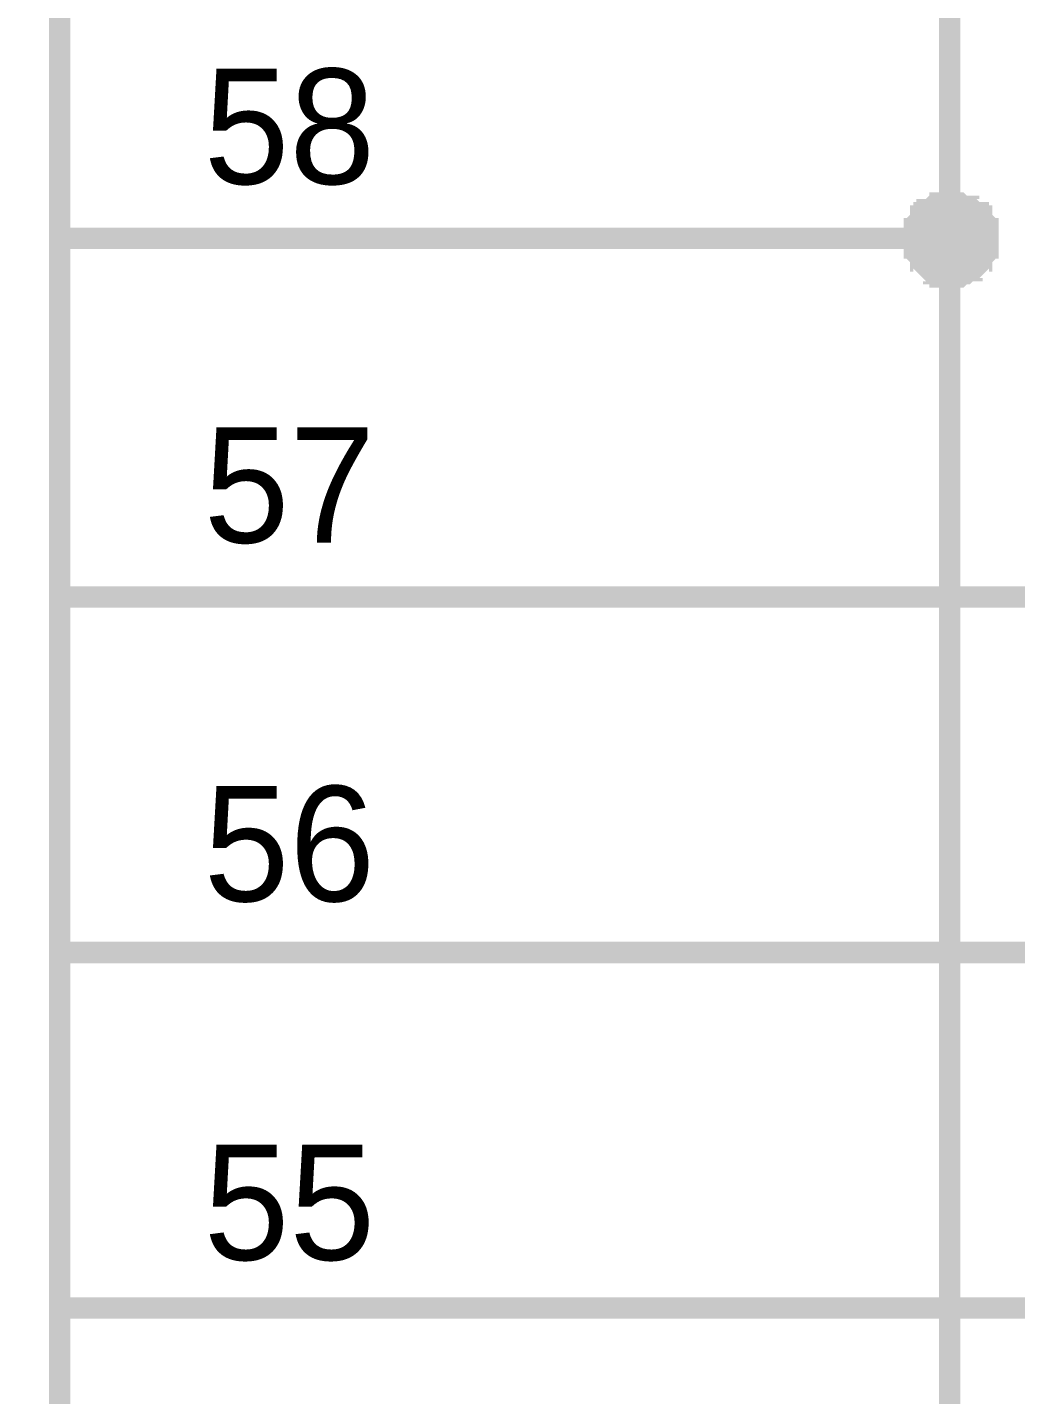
# Model space of a CAD drawing. Header units: millimetres. Extents: x 0 to 841, y 0 to 594.
# Drawn here: x 742.05 to 755.91, y 251.27 to 270.45 of the extents above; entities that cross this region are included whole.
import ezdxf

# ---------------------------------------------------------------- set-up
doc = ezdxf.new("R2010")
doc.units = ezdxf.units.MM
doc.layers.add('Sheet', color=255, linetype='Continuous')

msp = doc.modelspace()

# ---------------------------------------------------------------- linework, layer by layer
at = {"layer": 'Sheet', "const_width": 0.3}
msp.add_lwpolyline([(685.008, 322.469), (742.5, 322.469), (742.5, 147.467), (685.008, 147.467), (685.008, 322.469)], close=True, dxfattribs=at)
at = {"layer": 'Sheet'}
for points, const_width in [([(745.015, 282.491), (745.015, 282.491), (754.987, 282.491), (754.987, 272.475), (754.987, 267.489)], 0.3), ([(754.493, 267.489), (754.493, 267.534), (754.493, 267.534), (754.493, 267.578), (754.493, 267.578), (754.493, 267.623), (754.537, 267.623), (754.537, 267.668), (754.537, 267.668), (754.537, 267.713), (754.537, 267.713), (754.582, 267.758), (754.582, 267.758), (754.582, 267.803), (754.627, 267.803), (754.627, 267.803), (754.627, 267.848), (754.672, 267.848), (754.672, 267.848), (754.672, 267.893), (754.717, 267.893), (754.717, 267.893), (754.762, 267.938), (754.762, 267.938), (754.807, 267.938), (754.807, 267.938), (754.852, 267.938), (754.852, 267.983), (754.897, 267.983), (754.897, 267.983), (754.942, 267.983), (754.942, 267.983), (754.987, 267.983)], 0.3), ([(754.493, 267.489), (754.493, 267.534), (754.493, 267.534), (754.493, 267.578), (754.493, 267.578), (754.493, 267.623), (754.537, 267.623), (754.537, 267.668), (754.537, 267.668), (754.537, 267.713), (754.537, 267.713), (754.582, 267.758), (754.582, 267.758), (754.582, 267.803), (754.627, 267.803), (754.627, 267.803), (754.627, 267.848), (754.672, 267.848), (754.672, 267.848), (754.672, 267.893), (754.717, 267.893), (754.717, 267.893), (754.762, 267.938), (754.762, 267.938), (754.807, 267.938), (754.807, 267.938), (754.852, 267.938), (754.852, 267.983), (754.897, 267.983), (754.897, 267.983), (754.942, 267.983), (754.942, 267.983), (754.987, 267.983)], 0.3), ([(754.493, 267.489), (754.493, 267.534), (754.493, 267.534), (754.493, 267.578), (754.493, 267.578), (754.493, 267.623), (754.537, 267.623), (754.537, 267.668), (754.537, 267.668), (754.537, 267.713), (754.537, 267.713), (754.582, 267.758), (754.582, 267.758), (754.582, 267.803), (754.627, 267.803), (754.627, 267.803), (754.627, 267.848), (754.672, 267.848), (754.672, 267.848), (754.672, 267.893), (754.717, 267.893), (754.717, 267.893), (754.762, 267.938), (754.762, 267.938), (754.807, 267.938), (754.807, 267.938), (754.852, 267.938), (754.852, 267.983), (754.897, 267.983), (754.897, 267.983), (754.942, 267.983), (754.942, 267.983), (754.987, 267.983)], 0.3), ([(754.493, 267.489), (754.493, 267.534), (754.493, 267.534), (754.493, 267.578), (754.493, 267.578), (754.493, 267.623), (754.537, 267.623), (754.537, 267.668), (754.537, 267.668), (754.537, 267.713), (754.537, 267.713), (754.582, 267.758), (754.582, 267.758), (754.582, 267.803), (754.627, 267.803), (754.627, 267.803), (754.627, 267.848), (754.672, 267.848), (754.672, 267.848), (754.672, 267.893), (754.717, 267.893), (754.717, 267.893), (754.762, 267.938), (754.762, 267.938), (754.807, 267.938), (754.807, 267.938), (754.852, 267.938), (754.852, 267.983), (754.897, 267.983), (754.897, 267.983), (754.942, 267.983), (754.942, 267.983), (754.987, 267.983)], 0.3), ([(754.987, 267.983), (754.987, 267.983)], 0.3), ([(754.987, 267.983), (755.032, 267.983), (755.032, 267.983), (755.076, 267.983), (755.121, 267.983), (755.121, 267.983), (755.166, 267.938), (755.166, 267.938), (755.211, 267.938), (755.211, 267.938), (755.256, 267.938), (755.256, 267.893), (755.301, 267.893), (755.301, 267.893), (755.346, 267.848), (755.346, 267.848), (755.391, 267.848), (755.391, 267.803), (755.391, 267.803), (755.436, 267.803), (755.436, 267.758), (755.436, 267.758), (755.481, 267.713), (755.481, 267.713), (755.481, 267.668), (755.481, 267.668), (755.481, 267.623), (755.526, 267.623), (755.526, 267.578), (755.526, 267.578), (755.526, 267.534), (755.526, 267.534), (755.526, 267.489)], 0.3), ([(754.987, 267.983), (754.987, 267.983)], 0.3), ([(754.987, 267.983), (755.032, 267.983), (755.032, 267.983), (755.076, 267.983), (755.121, 267.983), (755.121, 267.983), (755.166, 267.938), (755.166, 267.938), (755.211, 267.938), (755.211, 267.938), (755.256, 267.938), (755.256, 267.893), (755.301, 267.893), (755.301, 267.893), (755.346, 267.848), (755.346, 267.848), (755.391, 267.848), (755.391, 267.803), (755.391, 267.803), (755.436, 267.803), (755.436, 267.758), (755.436, 267.758), (755.481, 267.713), (755.481, 267.713), (755.481, 267.668), (755.481, 267.668), (755.481, 267.623), (755.526, 267.623), (755.526, 267.578), (755.526, 267.578), (755.526, 267.534), (755.526, 267.534), (755.526, 267.489)], 0.3), ([(754.987, 267.983), (754.987, 267.983)], 0.3), ([(754.987, 267.983), (755.032, 267.983), (755.032, 267.983), (755.076, 267.983), (755.121, 267.983), (755.121, 267.983), (755.166, 267.938), (755.166, 267.938), (755.211, 267.938), (755.211, 267.938), (755.256, 267.938), (755.256, 267.893), (755.301, 267.893), (755.301, 267.893), (755.346, 267.848), (755.346, 267.848), (755.391, 267.848), (755.391, 267.803), (755.391, 267.803), (755.436, 267.803), (755.436, 267.758), (755.436, 267.758), (755.481, 267.713), (755.481, 267.713), (755.481, 267.668), (755.481, 267.668), (755.481, 267.623), (755.526, 267.623), (755.526, 267.578), (755.526, 267.578), (755.526, 267.534), (755.526, 267.534), (755.526, 267.489)], 0.3), ([(754.987, 267.983), (754.987, 267.983)], 0.3), ([(754.987, 267.983), (755.032, 267.983), (755.032, 267.983), (755.076, 267.983), (755.121, 267.983), (755.121, 267.983), (755.166, 267.938), (755.166, 267.938), (755.211, 267.938), (755.211, 267.938), (755.256, 267.938), (755.256, 267.893), (755.301, 267.893), (755.301, 267.893), (755.346, 267.848), (755.346, 267.848), (755.391, 267.848), (755.391, 267.803), (755.391, 267.803), (755.436, 267.803), (755.436, 267.758), (755.436, 267.758), (755.481, 267.713), (755.481, 267.713), (755.481, 267.668), (755.481, 267.668), (755.481, 267.623), (755.526, 267.623), (755.526, 267.578), (755.526, 267.578), (755.526, 267.534), (755.526, 267.534), (755.526, 267.489)], 0.3), ([(754.493, 267.489), (754.493, 267.534), (754.493, 267.534), (754.493, 267.578), (754.493, 267.578), (754.493, 267.623), (754.537, 267.623), (754.537, 267.668), (754.537, 267.668), (754.537, 267.713), (754.537, 267.713), (754.582, 267.758), (754.582, 267.758), (754.582, 267.803), (754.627, 267.803), (754.627, 267.803), (754.627, 267.848), (754.672, 267.848), (754.672, 267.848), (754.672, 267.893), (754.717, 267.893), (754.717, 267.893), (754.762, 267.938), (754.762, 267.938), (754.807, 267.938), (754.807, 267.938), (754.852, 267.938), (754.852, 267.983), (754.897, 267.983), (754.897, 267.983), (754.942, 267.983), (754.942, 267.983), (754.987, 267.983)], 0.0991), ([(754.493, 267.489), (754.493, 267.534), (754.493, 267.534), (754.493, 267.578), (754.493, 267.578), (754.493, 267.623), (754.537, 267.623), (754.537, 267.668), (754.537, 267.668), (754.537, 267.713), (754.537, 267.713), (754.582, 267.758), (754.582, 267.758), (754.582, 267.803), (754.627, 267.803), (754.627, 267.803), (754.627, 267.848), (754.672, 267.848), (754.672, 267.848), (754.672, 267.893), (754.717, 267.893), (754.717, 267.893), (754.762, 267.938), (754.762, 267.938), (754.807, 267.938), (754.807, 267.938), (754.852, 267.938), (754.852, 267.983), (754.897, 267.983), (754.897, 267.983), (754.942, 267.983), (754.942, 267.983), (754.987, 267.983)], 0.0991), ([(754.493, 267.489), (754.493, 267.534), (754.493, 267.534), (754.493, 267.578), (754.493, 267.578), (754.493, 267.623), (754.537, 267.623), (754.537, 267.668), (754.537, 267.668), (754.537, 267.713), (754.537, 267.713), (754.582, 267.758), (754.582, 267.758), (754.582, 267.803), (754.627, 267.803), (754.627, 267.803), (754.627, 267.848), (754.672, 267.848), (754.672, 267.848), (754.672, 267.893), (754.717, 267.893), (754.717, 267.893), (754.762, 267.938), (754.762, 267.938), (754.807, 267.938), (754.807, 267.938), (754.852, 267.938), (754.852, 267.983), (754.897, 267.983), (754.897, 267.983), (754.942, 267.983), (754.942, 267.983), (754.987, 267.983)], 0.0991), ([(754.493, 267.489), (754.493, 267.534), (754.493, 267.534), (754.493, 267.578), (754.493, 267.578), (754.493, 267.623), (754.537, 267.623), (754.537, 267.668), (754.537, 267.668), (754.537, 267.713), (754.537, 267.713), (754.582, 267.758), (754.582, 267.758), (754.582, 267.803), (754.627, 267.803), (754.627, 267.803), (754.627, 267.848), (754.672, 267.848), (754.672, 267.848), (754.672, 267.893), (754.717, 267.893), (754.717, 267.893), (754.762, 267.938), (754.762, 267.938), (754.807, 267.938), (754.807, 267.938), (754.852, 267.938), (754.852, 267.983), (754.897, 267.983), (754.897, 267.983), (754.942, 267.983), (754.942, 267.983), (754.987, 267.983)], 0.0991), ([(754.987, 267.983), (754.987, 267.983)], 0.0991), ([(754.987, 267.983), (755.032, 267.983), (755.032, 267.983), (755.076, 267.983), (755.121, 267.983), (755.121, 267.983), (755.166, 267.938), (755.166, 267.938), (755.211, 267.938), (755.211, 267.938), (755.256, 267.938), (755.256, 267.893), (755.301, 267.893), (755.301, 267.893), (755.346, 267.848), (755.346, 267.848), (755.391, 267.848), (755.391, 267.803), (755.391, 267.803), (755.436, 267.803), (755.436, 267.758), (755.436, 267.758), (755.481, 267.713), (755.481, 267.713), (755.481, 267.668), (755.481, 267.668), (755.481, 267.623), (755.526, 267.623), (755.526, 267.578), (755.526, 267.578), (755.526, 267.534), (755.526, 267.534), (755.526, 267.489)], 0.0991), ([(754.987, 267.983), (754.987, 267.983)], 0.0991), ([(754.987, 267.983), (755.032, 267.983), (755.032, 267.983), (755.076, 267.983), (755.121, 267.983), (755.121, 267.983), (755.166, 267.938), (755.166, 267.938), (755.211, 267.938), (755.211, 267.938), (755.256, 267.938), (755.256, 267.893), (755.301, 267.893), (755.301, 267.893), (755.346, 267.848), (755.346, 267.848), (755.391, 267.848), (755.391, 267.803), (755.391, 267.803), (755.436, 267.803), (755.436, 267.758), (755.436, 267.758), (755.481, 267.713), (755.481, 267.713), (755.481, 267.668), (755.481, 267.668), (755.481, 267.623), (755.526, 267.623), (755.526, 267.578), (755.526, 267.578), (755.526, 267.534), (755.526, 267.534), (755.526, 267.489)], 0.0991), ([(754.987, 267.983), (754.987, 267.983)], 0.0991), ([(754.987, 267.983), (755.032, 267.983), (755.032, 267.983), (755.076, 267.983), (755.121, 267.983), (755.121, 267.983), (755.166, 267.938), (755.166, 267.938), (755.211, 267.938), (755.211, 267.938), (755.256, 267.938), (755.256, 267.893), (755.301, 267.893), (755.301, 267.893), (755.346, 267.848), (755.346, 267.848), (755.391, 267.848), (755.391, 267.803), (755.391, 267.803), (755.436, 267.803), (755.436, 267.758), (755.436, 267.758), (755.481, 267.713), (755.481, 267.713), (755.481, 267.668), (755.481, 267.668), (755.481, 267.623), (755.526, 267.623), (755.526, 267.578), (755.526, 267.578), (755.526, 267.534), (755.526, 267.534), (755.526, 267.489)], 0.0991), ([(754.987, 267.983), (754.987, 267.983)], 0.0991), ([(754.987, 267.983), (755.032, 267.983), (755.032, 267.983), (755.076, 267.983), (755.121, 267.983), (755.121, 267.983), (755.166, 267.938), (755.166, 267.938), (755.211, 267.938), (755.211, 267.938), (755.256, 267.938), (755.256, 267.893), (755.301, 267.893), (755.301, 267.893), (755.346, 267.848), (755.346, 267.848), (755.391, 267.848), (755.391, 267.803), (755.391, 267.803), (755.436, 267.803), (755.436, 267.758), (755.436, 267.758), (755.481, 267.713), (755.481, 267.713), (755.481, 267.668), (755.481, 267.668), (755.481, 267.623), (755.526, 267.623), (755.526, 267.578), (755.526, 267.578), (755.526, 267.534), (755.526, 267.534), (755.526, 267.489)], 0.0991), ([(742.5, 267.489), (745.015, 267.489)], 0.3), ([(745.015, 267.489), (747.531, 267.489), (747.531, 267.489), (754.987, 267.489), (754.987, 247.5)], 0.3), ([(745.015, 252.486), (765.003, 252.486), (765.003, 257.472), (765.003, 262.458), (765.003, 267.489)], 0.3), ([(754.987, 266.95), (754.942, 266.95), (754.942, 266.95), (754.897, 266.95), (754.897, 266.95), (754.852, 266.95), (754.852, 266.995), (754.807, 266.995), (754.807, 266.995), (754.762, 266.995), (754.762, 267.039), (754.717, 267.039), (754.717, 267.039), (754.672, 267.084), (754.672, 267.084), (754.672, 267.084), (754.627, 267.129), (754.627, 267.129), (754.627, 267.174), (754.582, 267.174), (754.582, 267.219), (754.582, 267.219), (754.537, 267.264), (754.537, 267.264), (754.537, 267.309), (754.537, 267.309), (754.537, 267.354), (754.493, 267.354), (754.493, 267.399), (754.493, 267.399), (754.493, 267.444), (754.493, 267.444), (754.493, 267.489)], 0.3), ([(754.493, 267.489), (754.493, 267.489)], 0.3), ([(754.987, 266.95), (754.942, 266.95), (754.942, 266.95), (754.897, 266.95), (754.897, 266.95), (754.852, 266.95), (754.852, 266.995), (754.807, 266.995), (754.807, 266.995), (754.762, 266.995), (754.762, 267.039), (754.717, 267.039), (754.717, 267.039), (754.672, 267.084), (754.672, 267.084), (754.672, 267.084), (754.627, 267.129), (754.627, 267.129), (754.627, 267.174), (754.582, 267.174), (754.582, 267.219), (754.582, 267.219), (754.537, 267.264), (754.537, 267.264), (754.537, 267.309), (754.537, 267.309), (754.537, 267.354), (754.493, 267.354), (754.493, 267.399), (754.493, 267.399), (754.493, 267.444), (754.493, 267.444), (754.493, 267.489)], 0.3), ([(754.493, 267.489), (754.493, 267.489)], 0.3), ([(754.987, 266.95), (754.942, 266.95), (754.942, 266.95), (754.897, 266.95), (754.897, 266.95), (754.852, 266.95), (754.852, 266.995), (754.807, 266.995), (754.807, 266.995), (754.762, 266.995), (754.762, 267.039), (754.717, 267.039), (754.717, 267.039), (754.672, 267.084), (754.672, 267.084), (754.672, 267.084), (754.627, 267.129), (754.627, 267.129), (754.627, 267.174), (754.582, 267.174), (754.582, 267.219), (754.582, 267.219), (754.537, 267.264), (754.537, 267.264), (754.537, 267.309), (754.537, 267.309), (754.537, 267.354), (754.493, 267.354), (754.493, 267.399), (754.493, 267.399), (754.493, 267.444), (754.493, 267.444), (754.493, 267.489)], 0.3), ([(754.493, 267.489), (754.493, 267.489)], 0.3), ([(754.987, 266.95), (754.942, 266.95), (754.942, 266.95), (754.897, 266.95), (754.897, 266.95), (754.852, 266.95), (754.852, 266.995), (754.807, 266.995), (754.807, 266.995), (754.762, 266.995), (754.762, 267.039), (754.717, 267.039), (754.717, 267.039), (754.672, 267.084), (754.672, 267.084), (754.672, 267.084), (754.627, 267.129), (754.627, 267.129), (754.627, 267.174), (754.582, 267.174), (754.582, 267.219), (754.582, 267.219), (754.537, 267.264), (754.537, 267.264), (754.537, 267.309), (754.537, 267.309), (754.537, 267.354), (754.493, 267.354), (754.493, 267.399), (754.493, 267.399), (754.493, 267.444), (754.493, 267.444), (754.493, 267.489)], 0.3), ([(754.493, 267.489), (754.493, 267.489)], 0.3), ([(755.526, 267.489), (755.526, 267.444), (755.526, 267.444), (755.526, 267.399), (755.526, 267.399), (755.526, 267.354), (755.481, 267.354), (755.481, 267.309), (755.481, 267.309), (755.481, 267.264), (755.481, 267.264), (755.436, 267.219), (755.436, 267.219), (755.436, 267.174), (755.391, 267.174), (755.391, 267.129), (755.391, 267.129), (755.346, 267.084), (755.346, 267.084), (755.301, 267.084), (755.301, 267.039), (755.256, 267.039), (755.256, 267.039), (755.211, 266.995), (755.211, 266.995), (755.166, 266.995), (755.166, 266.995), (755.121, 266.95), (755.121, 266.95), (755.076, 266.95), (755.032, 266.95), (755.032, 266.95), (754.987, 266.95)], 0.3), ([(755.526, 267.489), (755.526, 267.444), (755.526, 267.444), (755.526, 267.399), (755.526, 267.399), (755.526, 267.354), (755.481, 267.354), (755.481, 267.309), (755.481, 267.309), (755.481, 267.264), (755.481, 267.264), (755.436, 267.219), (755.436, 267.219), (755.436, 267.174), (755.391, 267.174), (755.391, 267.129), (755.391, 267.129), (755.346, 267.084), (755.346, 267.084), (755.301, 267.084), (755.301, 267.039), (755.256, 267.039), (755.256, 267.039), (755.211, 266.995), (755.211, 266.995), (755.166, 266.995), (755.166, 266.995), (755.121, 266.95), (755.121, 266.95), (755.076, 266.95), (755.032, 266.95), (755.032, 266.95), (754.987, 266.95)], 0.3), ([(755.526, 267.489), (755.526, 267.444), (755.526, 267.444), (755.526, 267.399), (755.526, 267.399), (755.526, 267.354), (755.481, 267.354), (755.481, 267.309), (755.481, 267.309), (755.481, 267.264), (755.481, 267.264), (755.436, 267.219), (755.436, 267.219), (755.436, 267.174), (755.391, 267.174), (755.391, 267.129), (755.391, 267.129), (755.346, 267.084), (755.346, 267.084), (755.301, 267.084), (755.301, 267.039), (755.256, 267.039), (755.256, 267.039), (755.211, 266.995), (755.211, 266.995), (755.166, 266.995), (755.166, 266.995), (755.121, 266.95), (755.121, 266.95), (755.076, 266.95), (755.032, 266.95), (755.032, 266.95), (754.987, 266.95)], 0.3), ([(755.526, 267.489), (755.526, 267.444), (755.526, 267.444), (755.526, 267.399), (755.526, 267.399), (755.526, 267.354), (755.481, 267.354), (755.481, 267.309), (755.481, 267.309), (755.481, 267.264), (755.481, 267.264), (755.436, 267.219), (755.436, 267.219), (755.436, 267.174), (755.391, 267.174), (755.391, 267.129), (755.391, 267.129), (755.346, 267.084), (755.346, 267.084), (755.301, 267.084), (755.301, 267.039), (755.256, 267.039), (755.256, 267.039), (755.211, 266.995), (755.211, 266.995), (755.166, 266.995), (755.166, 266.995), (755.121, 266.95), (755.121, 266.95), (755.076, 266.95), (755.032, 266.95), (755.032, 266.95), (754.987, 266.95)], 0.3), ([(755.526, 267.489), (755.526, 267.489), (755.526, 267.489), (755.526, 267.489), (755.526, 267.489), (755.526, 267.489), (755.526, 267.489), (755.526, 267.489), (755.526, 267.489), (755.526, 267.489), (755.526, 267.489), (755.526, 267.489), (755.526, 267.489), (755.526, 267.489), (755.526, 267.489), (755.526, 267.489), (755.526, 267.489), (755.526, 267.489), (755.526, 267.489), (755.526, 267.489), (755.526, 267.489), (755.526, 267.489), (755.526, 267.489), (755.526, 267.489), (755.526, 267.489), (755.526, 267.489), (755.526, 267.489), (755.526, 267.489), (755.526, 267.489), (755.526, 267.489), (755.526, 267.489), (755.526, 267.489), (755.526, 267.489)], 0.3), ([(755.526, 267.489), (755.526, 267.489)], 0.3), ([(755.526, 267.489), (755.526, 267.489), (755.526, 267.489), (755.526, 267.489), (755.526, 267.489), (755.526, 267.489), (755.526, 267.489), (755.526, 267.489), (755.526, 267.489), (755.526, 267.489), (755.526, 267.489), (755.526, 267.489), (755.526, 267.489), (755.526, 267.489), (755.526, 267.489), (755.526, 267.489), (755.526, 267.489), (755.526, 267.489), (755.526, 267.489), (755.526, 267.489), (755.526, 267.489), (755.526, 267.489), (755.526, 267.489), (755.526, 267.489), (755.526, 267.489), (755.526, 267.489), (755.526, 267.489), (755.526, 267.489), (755.526, 267.489), (755.526, 267.489), (755.526, 267.489), (755.526, 267.489), (755.526, 267.489)], 0.3), ([(755.526, 267.489), (755.526, 267.489)], 0.3), ([(755.526, 267.489), (755.526, 267.489), (755.526, 267.489), (755.526, 267.489), (755.526, 267.489), (755.526, 267.489), (755.526, 267.489), (755.526, 267.489), (755.526, 267.489), (755.526, 267.489), (755.526, 267.489), (755.526, 267.489), (755.526, 267.489), (755.526, 267.489), (755.526, 267.489), (755.526, 267.489), (755.526, 267.489), (755.526, 267.489), (755.526, 267.489), (755.526, 267.489), (755.526, 267.489), (755.526, 267.489), (755.526, 267.489), (755.526, 267.489), (755.526, 267.489), (755.526, 267.489), (755.526, 267.489), (755.526, 267.489), (755.526, 267.489), (755.526, 267.489), (755.526, 267.489), (755.526, 267.489), (755.526, 267.489)], 0.3), ([(755.526, 267.489), (755.526, 267.489)], 0.3), ([(755.526, 267.489), (755.526, 267.489), (755.526, 267.489), (755.526, 267.489), (755.526, 267.489), (755.526, 267.489), (755.526, 267.489), (755.526, 267.489), (755.526, 267.489), (755.526, 267.489), (755.526, 267.489), (755.526, 267.489), (755.526, 267.489), (755.526, 267.489), (755.526, 267.489), (755.526, 267.489), (755.526, 267.489), (755.526, 267.489), (755.526, 267.489), (755.526, 267.489), (755.526, 267.489), (755.526, 267.489), (755.526, 267.489), (755.526, 267.489), (755.526, 267.489), (755.526, 267.489), (755.526, 267.489), (755.526, 267.489), (755.526, 267.489), (755.526, 267.489), (755.526, 267.489), (755.526, 267.489), (755.526, 267.489)], 0.3), ([(755.526, 267.489), (755.526, 267.489)], 0.3), ([(754.987, 266.95), (754.942, 266.95), (754.942, 266.95), (754.897, 266.95), (754.897, 266.95), (754.852, 266.95), (754.852, 266.995), (754.807, 266.995), (754.807, 266.995), (754.762, 266.995), (754.762, 267.039), (754.717, 267.039), (754.717, 267.039), (754.672, 267.084), (754.672, 267.084), (754.672, 267.084), (754.627, 267.129), (754.627, 267.129), (754.627, 267.174), (754.582, 267.174), (754.582, 267.219), (754.582, 267.219), (754.537, 267.264), (754.537, 267.264), (754.537, 267.309), (754.537, 267.309), (754.537, 267.354), (754.493, 267.354), (754.493, 267.399), (754.493, 267.399), (754.493, 267.444), (754.493, 267.444), (754.493, 267.489)], 0.0991), ([(754.493, 267.489), (754.493, 267.489)], 0.0991), ([(754.987, 266.95), (754.942, 266.95), (754.942, 266.95), (754.897, 266.95), (754.897, 266.95), (754.852, 266.95), (754.852, 266.995), (754.807, 266.995), (754.807, 266.995), (754.762, 266.995), (754.762, 267.039), (754.717, 267.039), (754.717, 267.039), (754.672, 267.084), (754.672, 267.084), (754.672, 267.084), (754.627, 267.129), (754.627, 267.129), (754.627, 267.174), (754.582, 267.174), (754.582, 267.219), (754.582, 267.219), (754.537, 267.264), (754.537, 267.264), (754.537, 267.309), (754.537, 267.309), (754.537, 267.354), (754.493, 267.354), (754.493, 267.399), (754.493, 267.399), (754.493, 267.444), (754.493, 267.444), (754.493, 267.489)], 0.0991), ([(754.493, 267.489), (754.493, 267.489)], 0.0991), ([(754.987, 266.95), (754.942, 266.95), (754.942, 266.95), (754.897, 266.95), (754.897, 266.95), (754.852, 266.95), (754.852, 266.995), (754.807, 266.995), (754.807, 266.995), (754.762, 266.995), (754.762, 267.039), (754.717, 267.039), (754.717, 267.039), (754.672, 267.084), (754.672, 267.084), (754.672, 267.084), (754.627, 267.129), (754.627, 267.129), (754.627, 267.174), (754.582, 267.174), (754.582, 267.219), (754.582, 267.219), (754.537, 267.264), (754.537, 267.264), (754.537, 267.309), (754.537, 267.309), (754.537, 267.354), (754.493, 267.354), (754.493, 267.399), (754.493, 267.399), (754.493, 267.444), (754.493, 267.444), (754.493, 267.489)], 0.0991), ([(754.493, 267.489), (754.493, 267.489)], 0.0991), ([(754.987, 266.95), (754.942, 266.95), (754.942, 266.95), (754.897, 266.95), (754.897, 266.95), (754.852, 266.95), (754.852, 266.995), (754.807, 266.995), (754.807, 266.995), (754.762, 266.995), (754.762, 267.039), (754.717, 267.039), (754.717, 267.039), (754.672, 267.084), (754.672, 267.084), (754.672, 267.084), (754.627, 267.129), (754.627, 267.129), (754.627, 267.174), (754.582, 267.174), (754.582, 267.219), (754.582, 267.219), (754.537, 267.264), (754.537, 267.264), (754.537, 267.309), (754.537, 267.309), (754.537, 267.354), (754.493, 267.354), (754.493, 267.399), (754.493, 267.399), (754.493, 267.444), (754.493, 267.444), (754.493, 267.489)], 0.0991), ([(754.493, 267.489), (754.493, 267.489)], 0.0991), ([(755.526, 267.489), (755.526, 267.444), (755.526, 267.444), (755.526, 267.399), (755.526, 267.399), (755.526, 267.354), (755.481, 267.354), (755.481, 267.309), (755.481, 267.309), (755.481, 267.264), (755.481, 267.264), (755.436, 267.219), (755.436, 267.219), (755.436, 267.174), (755.391, 267.174), (755.391, 267.129), (755.391, 267.129), (755.346, 267.084), (755.346, 267.084), (755.301, 267.084), (755.301, 267.039), (755.256, 267.039), (755.256, 267.039), (755.211, 266.995), (755.211, 266.995), (755.166, 266.995), (755.166, 266.995), (755.121, 266.95), (755.121, 266.95), (755.076, 266.95), (755.032, 266.95), (755.032, 266.95), (754.987, 266.95)], 0.0991), ([(755.526, 267.489), (755.526, 267.444), (755.526, 267.444), (755.526, 267.399), (755.526, 267.399), (755.526, 267.354), (755.481, 267.354), (755.481, 267.309), (755.481, 267.309), (755.481, 267.264), (755.481, 267.264), (755.436, 267.219), (755.436, 267.219), (755.436, 267.174), (755.391, 267.174), (755.391, 267.129), (755.391, 267.129), (755.346, 267.084), (755.346, 267.084), (755.301, 267.084), (755.301, 267.039), (755.256, 267.039), (755.256, 267.039), (755.211, 266.995), (755.211, 266.995), (755.166, 266.995), (755.166, 266.995), (755.121, 266.95), (755.121, 266.95), (755.076, 266.95), (755.032, 266.95), (755.032, 266.95), (754.987, 266.95)], 0.0991), ([(755.526, 267.489), (755.526, 267.444), (755.526, 267.444), (755.526, 267.399), (755.526, 267.399), (755.526, 267.354), (755.481, 267.354), (755.481, 267.309), (755.481, 267.309), (755.481, 267.264), (755.481, 267.264), (755.436, 267.219), (755.436, 267.219), (755.436, 267.174), (755.391, 267.174), (755.391, 267.129), (755.391, 267.129), (755.346, 267.084), (755.346, 267.084), (755.301, 267.084), (755.301, 267.039), (755.256, 267.039), (755.256, 267.039), (755.211, 266.995), (755.211, 266.995), (755.166, 266.995), (755.166, 266.995), (755.121, 266.95), (755.121, 266.95), (755.076, 266.95), (755.032, 266.95), (755.032, 266.95), (754.987, 266.95)], 0.0991), ([(755.526, 267.489), (755.526, 267.444), (755.526, 267.444), (755.526, 267.399), (755.526, 267.399), (755.526, 267.354), (755.481, 267.354), (755.481, 267.309), (755.481, 267.309), (755.481, 267.264), (755.481, 267.264), (755.436, 267.219), (755.436, 267.219), (755.436, 267.174), (755.391, 267.174), (755.391, 267.129), (755.391, 267.129), (755.346, 267.084), (755.346, 267.084), (755.301, 267.084), (755.301, 267.039), (755.256, 267.039), (755.256, 267.039), (755.211, 266.995), (755.211, 266.995), (755.166, 266.995), (755.166, 266.995), (755.121, 266.95), (755.121, 266.95), (755.076, 266.95), (755.032, 266.95), (755.032, 266.95), (754.987, 266.95)], 0.0991), ([(755.526, 267.489), (755.526, 267.489), (755.526, 267.489), (755.526, 267.489), (755.526, 267.489), (755.526, 267.489), (755.526, 267.489), (755.526, 267.489), (755.526, 267.489), (755.526, 267.489), (755.526, 267.489), (755.526, 267.489), (755.526, 267.489), (755.526, 267.489), (755.526, 267.489), (755.526, 267.489), (755.526, 267.489), (755.526, 267.489), (755.526, 267.489), (755.526, 267.489), (755.526, 267.489), (755.526, 267.489), (755.526, 267.489), (755.526, 267.489), (755.526, 267.489), (755.526, 267.489), (755.526, 267.489), (755.526, 267.489), (755.526, 267.489), (755.526, 267.489), (755.526, 267.489), (755.526, 267.489), (755.526, 267.489)], 0.0991), ([(755.526, 267.489), (755.526, 267.489)], 0.0991), ([(755.526, 267.489), (755.526, 267.489), (755.526, 267.489), (755.526, 267.489), (755.526, 267.489), (755.526, 267.489), (755.526, 267.489), (755.526, 267.489), (755.526, 267.489), (755.526, 267.489), (755.526, 267.489), (755.526, 267.489), (755.526, 267.489), (755.526, 267.489), (755.526, 267.489), (755.526, 267.489), (755.526, 267.489), (755.526, 267.489), (755.526, 267.489), (755.526, 267.489), (755.526, 267.489), (755.526, 267.489), (755.526, 267.489), (755.526, 267.489), (755.526, 267.489), (755.526, 267.489), (755.526, 267.489), (755.526, 267.489), (755.526, 267.489), (755.526, 267.489), (755.526, 267.489), (755.526, 267.489), (755.526, 267.489)], 0.0991), ([(755.526, 267.489), (755.526, 267.489)], 0.0991), ([(755.526, 267.489), (755.526, 267.489), (755.526, 267.489), (755.526, 267.489), (755.526, 267.489), (755.526, 267.489), (755.526, 267.489), (755.526, 267.489), (755.526, 267.489), (755.526, 267.489), (755.526, 267.489), (755.526, 267.489), (755.526, 267.489), (755.526, 267.489), (755.526, 267.489), (755.526, 267.489), (755.526, 267.489), (755.526, 267.489), (755.526, 267.489), (755.526, 267.489), (755.526, 267.489), (755.526, 267.489), (755.526, 267.489), (755.526, 267.489), (755.526, 267.489), (755.526, 267.489), (755.526, 267.489), (755.526, 267.489), (755.526, 267.489), (755.526, 267.489), (755.526, 267.489), (755.526, 267.489), (755.526, 267.489)], 0.0991), ([(755.526, 267.489), (755.526, 267.489)], 0.0991), ([(755.526, 267.489), (755.526, 267.489), (755.526, 267.489), (755.526, 267.489), (755.526, 267.489), (755.526, 267.489), (755.526, 267.489), (755.526, 267.489), (755.526, 267.489), (755.526, 267.489), (755.526, 267.489), (755.526, 267.489), (755.526, 267.489), (755.526, 267.489), (755.526, 267.489), (755.526, 267.489), (755.526, 267.489), (755.526, 267.489), (755.526, 267.489), (755.526, 267.489), (755.526, 267.489), (755.526, 267.489), (755.526, 267.489), (755.526, 267.489), (755.526, 267.489), (755.526, 267.489), (755.526, 267.489), (755.526, 267.489), (755.526, 267.489), (755.526, 267.489), (755.526, 267.489), (755.526, 267.489), (755.526, 267.489)], 0.0991), ([(755.526, 267.489), (755.526, 267.489)], 0.0991), ([(742.5, 262.458), (745.015, 262.458)], 0.3), ([(745.015, 262.458), (765.003, 262.458)], 0.3), ([(742.5, 257.472), (745.015, 257.472)], 0.3), ([(745.015, 257.472), (765.003, 257.472)], 0.3), ([(742.5, 252.486), (745.015, 252.486)], 0.3)]:
    msp.add_lwpolyline(points, dxfattribs=dict(at, const_width=const_width))
at = {"layer": 'Sheet', "const_width": 0.508}
msp.add_lwpolyline([(754.746, 267.5, 1), (755.254, 267.5, 1)], format="xyb", close=True, dxfattribs=at)

# ---------------------------------------------------------------- texts
at = {"layer": 'Sheet'}
for s, p in [('58', (744.521, 268.252)), ('57', (744.521, 263.221)), ('56', (744.521, 258.191)), ('55', (744.521, 253.16))]:
    msp.add_text(s, height=1.6171, dxfattribs=at).set_placement(p)

doc.saveas('drawing.dxf')
